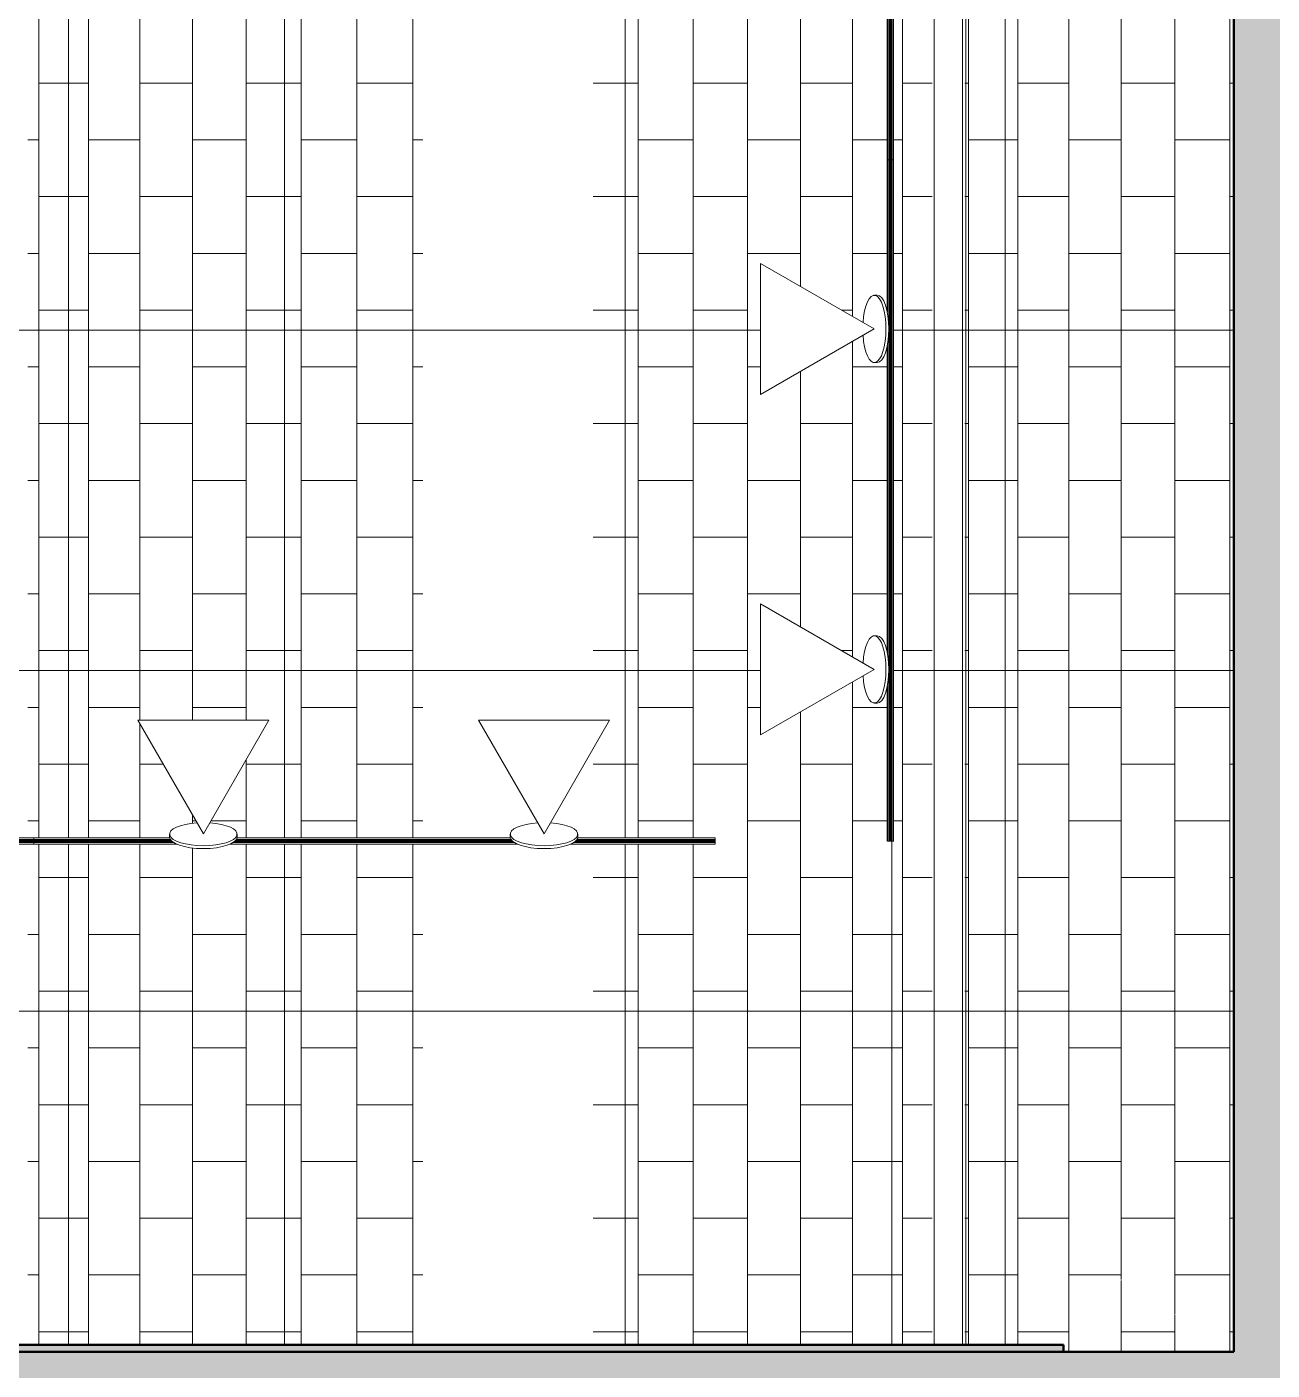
# Model space of a CAD drawing. Header units: inches. Extents: x -956 to 966, y -1111 to 895.
# Drawn here: x -214.7 to -127, y 158.9 to 253.6 of the extents above; entities that cross this region are included whole.
import ezdxf

# ---------------------------------------------------------------- set-up
doc = ezdxf.new("R2010")
doc.units = ezdxf.units.IN
doc.header["$MEASUREMENT"] = 0
for name, color, linetype, lineweight in [('A-CLNG', 13, 'Continuous', 13), ('A-CLNG-PATT', 13, 'Continuous', 13), ('A-WALL-PATT', 111, 'Continuous', 13), ('E-LITE-EQPM', 33, 'Continuous', 9), ('I-WALL', 2, 'Continuous', 13)]:
    doc.layers.add(name, color=color, linetype=linetype, lineweight=lineweight)

# ---------------------------------------------------------------- blocks, each defined once
blk = doc.blocks.new('Lighting - Track - Flexible_Cooper_Halo_LF4_ LF8 - Lighting - Track - Flexible_Cooper_Halo_LF4-1937851-7TH FLOOR TELECOM OVERHEAD ROUTING PLAN')
at = {"layer": 'E-LITE-EQPM', "color": 9}
for p, q in [((-24, 0.226), (-24, 0.228)), ((24, 0.226), (-24, 0.226)), ((-24, 0.22), (-24, 0.224)), ((24, 0.219), (-24, 0.219)), ((-24, 0.219), (-24, -0.219)), ((-24, 0.078), (-24, 0.11)), ((24, 0.11), (-24, 0.11)), ((24, 0.078), (-24, 0.078)), ((-24, 0.03), (24, 0.03)), ((24, 0.228), (24, 0.226)), ((24, 0.224), (24, 0.22)), ((24, -0.219), (24, 0.219)), ((24, 0.11), (24, 0.078)), ((24, -0.03), (-24, -0.03)), ((-24, -0.109), (-24, -0.077)), ((24, -0.077), (-24, -0.077)), ((-24, -0.109), (24, -0.109)), ((-24, -0.219), (-13.074, -0.219)), ((-24, -0.224), (-24, -0.22)), ((-24, -0.228), (-24, -0.226)), ((-13.111, -0.226), (-24, -0.226)), ((-10.738, -0.219), (10.926, -0.219)), ((10.889, -0.226), (-10.702, -0.226)), ((13.262, -0.219), (24, -0.219)), ((24, -0.226), (13.298, -0.226)), ((24, -0.077), (24, -0.109)), ((24, -0.22), (24, -0.224)), ((24, -0.226), (24, -0.228))]:
    blk.add_line(p, q, dxfattribs=at)
blk = doc.blocks.new('Lighting - Track - Flexible_Cooper_Halo_LF4_ LF8 - Lighting - Track - Flexible_Cooper_Halo_LF4-V36-7TH FLOOR TELECOM OVERHEAD ROUTING PLAN')
at = {"layer": 'E-LITE-EQPM', "color": 9}
for p, q in [((-24, 0.226), (-24, 0.228)), ((24, 0.226), (-24, 0.226)), ((-24, 0.22), (-24, 0.224)), ((24, 0.219), (-24, 0.219)), ((-24, 0.219), (-24, -0.219)), ((-24, 0.078), (-24, 0.11)), ((24, 0.11), (-24, 0.11)), ((24, 0.078), (-24, 0.078)), ((-24, 0.03), (24, 0.03)), ((24, 0.228), (24, 0.226)), ((24, 0.224), (24, 0.22)), ((24, -0.219), (24, 0.219)), ((24, 0.11), (24, 0.078)), ((24, -0.03), (-24, -0.03)), ((-24, -0.109), (-24, -0.077)), ((24, -0.077), (-24, -0.077)), ((-24, -0.109), (24, -0.109)), ((-24, -0.219), (-10.074, -0.219)), ((-24, -0.224), (-24, -0.22)), ((-24, -0.228), (-24, -0.226)), ((-10.111, -0.226), (-24, -0.226)), ((-7.738, -0.219), (13.926, -0.219)), ((13.889, -0.226), (-7.702, -0.226)), ((16.262, -0.219), (24, -0.219)), ((24, -0.226), (16.298, -0.226)), ((24, -0.077), (24, -0.109)), ((24, -0.22), (24, -0.224)), ((24, -0.226), (24, -0.228))]:
    blk.add_line(p, q, dxfattribs=at)
blk = doc.blocks.new('Lighting - Track Head - Spot - Lighting - Track Head - Spot-5499910-7TH FLOOR TELECOM OVERHEAD ROUTING PLAN')
at = {"layer": 'E-LITE-EQPM', "color": 9}
for p, q in [((-8, 4.619), (-8, -4.619)), ((0, 0), (-8, 4.619)), ((0.024, 2.375), (0.231, 2.375)), ((-8, -4.619), (0, 0)), ((0.231, -2.375), (0.024, -2.375))]:
    blk.add_line(p, q, dxfattribs=at)
for centre, start_param, end_param in [((0.024, 0), 4.712389, 7.664978), ((0.231, 0), 4.712389, 6.283185), ((0.024, 0), 1.7598, 4.712389), ((0.231, 0), 3.141593, 4.712389)]:
    blk.add_ellipse(centre, major_axis=(0, 2.375), ratio=0.34202, start_param=start_param, end_param=end_param, dxfattribs=at)
blk = doc.blocks.new('FP_1_54-7TH FLOOR TELECOM OVERHEAD ROUTING PLAN')
at = {"layer": 'A-CLNG-PATT', "color": 50}
for p, q in [((-213.891, 196.421), (-213.891, 261.881)), ((-210.4, 196.421), (-210.4, 261.881)), ((-206.792, 204.702), (-206.792, 261.881)), ((-203.082, 204.702), (-203.082, 261.881)), ((-199.286, 204.702), (-199.286, 261.881)), ((-195.42, 196.421), (-195.42, 261.881)), ((-191.501, 196.421), (-191.501, 261.881)), ((-187.545, 196.421), (-187.545, 261.881)), ((-171.689, 196.421), (-171.689, 261.881)), ((-167.801, 196.421), (-167.801, 261.881)), ((-163.977, 160.693), (-163.977, 261.881)), ((-153.048, 160.693), (-153.048, 261.881)), ((-156.585, 233.166), (-156.585, 258.408)), ((-160.233, 235.272), (-160.233, 256.302)), ((-213.891, 249.611), (-211.82, 249.611)), ((-211.82, 249.611), (-210.4, 249.611)), ((-206.792, 249.611), (-203.082, 249.611)), ((-199.286, 249.611), (-195.42, 249.611)), ((-191.501, 249.611), (-187.545, 249.611)), ((-174.859, 249.611), (-171.689, 249.611)), ((-167.801, 249.611), (-163.977, 249.611)), ((-160.233, 249.611), (-156.585, 249.611)), ((-153.048, 249.611), (-150.973, 249.611)), ((-214.667, 245.611), (-213.891, 245.611)), ((-210.4, 245.611), (-206.792, 245.611)), ((-203.082, 245.611), (-199.286, 245.611)), ((-195.42, 245.611), (-191.501, 245.611)), ((-187.545, 245.611), (-186.859, 245.611)), ((-171.689, 245.611), (-167.801, 245.611)), ((-163.977, 245.611), (-160.233, 245.611)), ((-156.585, 245.611), (-154.135, 245.611)), ((-153.679, 245.611), (-153.048, 245.611)), ((-213.891, 241.611), (-211.82, 241.611)), ((-211.82, 241.611), (-210.4, 241.611)), ((-206.792, 241.611), (-203.082, 241.611)), ((-199.286, 241.611), (-195.42, 241.611)), ((-191.501, 241.611), (-187.545, 241.611)), ((-174.859, 241.611), (-171.689, 241.611)), ((-167.801, 241.611), (-163.977, 241.611)), ((-160.233, 241.611), (-156.585, 241.611)), ((-153.048, 241.611), (-150.973, 241.611)), ((-214.667, 237.611), (-213.891, 237.611)), ((-210.4, 237.611), (-206.792, 237.611)), ((-203.082, 237.611), (-199.286, 237.611)), ((-195.42, 237.611), (-191.501, 237.611)), ((-187.545, 237.611), (-186.859, 237.611)), ((-171.689, 237.611), (-167.801, 237.611)), ((-163.977, 237.611), (-160.233, 237.611)), ((-156.585, 237.611), (-154.135, 237.611)), ((-153.679, 237.611), (-153.048, 237.611)), ((-213.891, 233.611), (-211.82, 233.611)), ((-211.82, 233.611), (-210.4, 233.611)), ((-206.792, 233.611), (-203.082, 233.611)), ((-199.286, 233.611), (-195.42, 233.611)), ((-191.501, 233.611), (-187.545, 233.611)), ((-174.859, 233.611), (-171.689, 233.611)), ((-167.801, 233.611), (-163.977, 233.611)), ((-157.356, 233.611), (-156.585, 233.611)), ((-153.048, 233.611), (-150.973, 233.611)), ((-156.585, 209.166), (-156.585, 231.408)), ((-214.667, 229.611), (-213.891, 229.611)), ((-210.4, 229.611), (-206.792, 229.611)), ((-203.082, 229.611), (-199.286, 229.611)), ((-195.42, 229.611), (-191.501, 229.611)), ((-187.545, 229.611), (-186.859, 229.611)), ((-171.689, 229.611), (-167.801, 229.611)), ((-163.977, 229.611), (-163.063, 229.611)), ((-160.233, 211.272), (-160.233, 229.302)), ((-156.585, 229.611), (-154.135, 229.611)), ((-153.679, 229.611), (-153.048, 229.611)), ((-213.891, 225.611), (-211.82, 225.611)), ((-211.82, 225.611), (-210.4, 225.611)), ((-206.792, 225.611), (-203.082, 225.611)), ((-199.286, 225.611), (-195.42, 225.611)), ((-191.501, 225.611), (-187.545, 225.611)), ((-174.859, 225.611), (-171.689, 225.611)), ((-167.801, 225.611), (-163.977, 225.611)), ((-160.233, 225.611), (-156.585, 225.611)), ((-153.048, 225.611), (-150.973, 225.611)), ((-214.667, 221.611), (-213.891, 221.611)), ((-210.4, 221.611), (-206.792, 221.611)), ((-203.082, 221.611), (-199.286, 221.611)), ((-195.42, 221.611), (-191.501, 221.611)), ((-187.545, 221.611), (-186.859, 221.611)), ((-171.689, 221.611), (-167.801, 221.611)), ((-163.977, 221.611), (-160.233, 221.611)), ((-156.585, 221.611), (-154.135, 221.611)), ((-153.679, 221.611), (-153.048, 221.611)), ((-213.891, 217.611), (-211.82, 217.611)), ((-211.82, 217.611), (-210.4, 217.611)), ((-206.792, 217.611), (-203.082, 217.611)), ((-199.286, 217.611), (-195.42, 217.611)), ((-191.501, 217.611), (-187.545, 217.611)), ((-174.859, 217.611), (-171.689, 217.611)), ((-167.801, 217.611), (-163.977, 217.611)), ((-160.233, 217.611), (-156.585, 217.611)), ((-153.048, 217.611), (-150.973, 217.611)), ((-214.667, 213.611), (-213.891, 213.611)), ((-210.4, 213.611), (-206.792, 213.611)), ((-203.082, 213.611), (-199.286, 213.611)), ((-195.42, 213.611), (-191.501, 213.611)), ((-187.545, 213.611), (-186.859, 213.611)), ((-171.689, 213.611), (-167.801, 213.611)), ((-163.977, 213.611), (-160.233, 213.611)), ((-156.585, 213.611), (-154.135, 213.611)), ((-153.679, 213.611), (-153.048, 213.611)), ((-213.891, 209.611), (-211.82, 209.611)), ((-211.82, 209.611), (-210.4, 209.611)), ((-206.792, 209.611), (-203.082, 209.611)), ((-199.286, 209.611), (-195.42, 209.611)), ((-191.501, 209.611), (-187.545, 209.611)), ((-174.859, 209.611), (-171.689, 209.611)), ((-167.801, 209.611), (-163.977, 209.611)), ((-157.356, 209.611), (-156.585, 209.611)), ((-153.048, 209.611), (-150.973, 209.611)), ((-156.585, 160.693), (-156.585, 207.408)), ((-214.667, 205.611), (-213.891, 205.611)), ((-210.4, 205.611), (-206.792, 205.611)), ((-203.082, 205.611), (-199.286, 205.611)), ((-195.42, 205.611), (-191.501, 205.611)), ((-187.545, 205.611), (-186.859, 205.611)), ((-171.689, 205.611), (-167.801, 205.611)), ((-163.977, 205.611), (-163.063, 205.611)), ((-156.585, 205.611), (-154.135, 205.611)), ((-153.679, 205.611), (-153.048, 205.611)), ((-160.233, 160.693), (-160.233, 205.302)), ((-206.792, 196.421), (-206.792, 204.465)), ((-199.286, 196.421), (-199.286, 201.939)), ((-213.891, 201.611), (-211.82, 201.611)), ((-211.82, 201.611), (-210.4, 201.611)), ((-206.792, 201.611), (-205.144, 201.611)), ((-199.286, 201.611), (-195.42, 201.611)), ((-191.501, 201.611), (-187.545, 201.611)), ((-174.859, 201.611), (-171.689, 201.611)), ((-167.801, 201.611), (-163.977, 201.611)), ((-160.233, 201.611), (-156.585, 201.611)), ((-153.048, 201.611), (-150.973, 201.611)), ((-203.082, 197.441), (-203.082, 198.04)), ((-214.667, 197.611), (-213.891, 197.611)), ((-210.4, 197.611), (-206.792, 197.611)), ((-203.082, 197.611), (-202.834, 197.611)), ((-201.785, 197.611), (-199.286, 197.611)), ((-195.42, 197.611), (-191.501, 197.611)), ((-187.545, 197.611), (-186.859, 197.611)), ((-171.689, 197.611), (-167.801, 197.611)), ((-163.977, 197.611), (-160.233, 197.611)), ((-156.585, 197.611), (-154.135, 197.611)), ((-153.679, 197.611), (-153.048, 197.611)), ((-213.891, 160.693), (-213.891, 195.965)), ((-210.4, 160.693), (-210.4, 195.965)), ((-206.792, 160.693), (-206.792, 195.965)), ((-203.082, 160.693), (-203.082, 195.709)), ((-199.286, 160.693), (-199.286, 195.965)), ((-195.42, 160.693), (-195.42, 195.965)), ((-191.501, 160.693), (-191.501, 195.965)), ((-187.545, 160.693), (-187.545, 195.965)), ((-171.689, 160.693), (-171.689, 195.965)), ((-167.801, 160.693), (-167.801, 195.965)), ((-213.891, 193.611), (-211.82, 193.611)), ((-211.82, 193.611), (-210.4, 193.611)), ((-206.792, 193.611), (-203.082, 193.611)), ((-199.286, 193.611), (-195.42, 193.611)), ((-191.501, 193.611), (-187.545, 193.611)), ((-174.859, 193.611), (-171.689, 193.611)), ((-167.801, 193.611), (-163.977, 193.611)), ((-160.233, 193.611), (-156.585, 193.611)), ((-153.048, 193.611), (-150.973, 193.611)), ((-214.667, 189.611), (-213.891, 189.611)), ((-210.4, 189.611), (-206.792, 189.611)), ((-203.082, 189.611), (-199.286, 189.611)), ((-195.42, 189.611), (-191.501, 189.611)), ((-187.545, 189.611), (-186.859, 189.611)), ((-171.689, 189.611), (-167.801, 189.611)), ((-163.977, 189.611), (-160.233, 189.611)), ((-156.585, 189.611), (-153.82, 189.611)), ((-153.82, 189.611), (-153.048, 189.611)), ((-213.891, 185.611), (-211.82, 185.611)), ((-211.82, 185.611), (-210.4, 185.611)), ((-206.792, 185.611), (-203.082, 185.611)), ((-199.286, 185.611), (-195.42, 185.611)), ((-191.501, 185.611), (-187.545, 185.611)), ((-174.859, 185.611), (-171.689, 185.611)), ((-167.801, 185.611), (-163.977, 185.611)), ((-160.233, 185.611), (-156.585, 185.611)), ((-153.048, 185.611), (-150.973, 185.611)), ((-214.667, 181.611), (-213.891, 181.611)), ((-210.4, 181.611), (-206.792, 181.611)), ((-203.082, 181.611), (-199.286, 181.611)), ((-195.42, 181.611), (-191.501, 181.611)), ((-187.545, 181.611), (-186.859, 181.611)), ((-171.689, 181.611), (-167.801, 181.611)), ((-163.977, 181.611), (-160.233, 181.611)), ((-156.585, 181.611), (-153.82, 181.611)), ((-153.82, 181.611), (-153.048, 181.611)), ((-213.891, 177.611), (-211.82, 177.611)), ((-211.82, 177.611), (-210.4, 177.611)), ((-206.792, 177.611), (-203.082, 177.611)), ((-199.286, 177.611), (-195.42, 177.611)), ((-191.501, 177.611), (-187.545, 177.611)), ((-174.859, 177.611), (-171.689, 177.611)), ((-167.801, 177.611), (-163.977, 177.611)), ((-160.233, 177.611), (-156.585, 177.611)), ((-153.048, 177.611), (-150.973, 177.611)), ((-214.667, 173.611), (-213.891, 173.611)), ((-210.4, 173.611), (-206.792, 173.611)), ((-203.082, 173.611), (-199.286, 173.611)), ((-195.42, 173.611), (-191.501, 173.611)), ((-187.545, 173.611), (-186.859, 173.611)), ((-171.689, 173.611), (-167.801, 173.611)), ((-163.977, 173.611), (-160.233, 173.611)), ((-156.585, 173.611), (-153.82, 173.611)), ((-153.82, 173.611), (-153.048, 173.611)), ((-213.891, 169.611), (-211.82, 169.611)), ((-211.82, 169.611), (-210.4, 169.611)), ((-206.792, 169.611), (-203.082, 169.611)), ((-199.286, 169.611), (-195.42, 169.611)), ((-191.501, 169.611), (-187.545, 169.611)), ((-174.859, 169.611), (-171.689, 169.611)), ((-167.801, 169.611), (-163.977, 169.611)), ((-160.233, 169.611), (-156.585, 169.611)), ((-153.048, 169.611), (-150.973, 169.611)), ((-214.667, 165.611), (-213.891, 165.611)), ((-210.4, 165.611), (-206.792, 165.611)), ((-203.082, 165.611), (-199.286, 165.611)), ((-195.42, 165.611), (-191.501, 165.611)), ((-187.545, 165.611), (-186.859, 165.611)), ((-171.689, 165.611), (-167.801, 165.611)), ((-163.977, 165.611), (-160.233, 165.611)), ((-156.585, 165.611), (-153.82, 165.611)), ((-153.82, 165.611), (-153.048, 165.611)), ((-213.891, 161.611), (-211.82, 161.611)), ((-211.82, 161.611), (-210.4, 161.611)), ((-206.792, 161.611), (-203.082, 161.611)), ((-199.286, 161.611), (-195.42, 161.611)), ((-191.501, 161.611), (-187.545, 161.611)), ((-174.859, 161.611), (-171.689, 161.611)), ((-167.801, 161.611), (-163.977, 161.611)), ((-160.233, 161.611), (-156.585, 161.611)), ((-153.048, 161.611), (-150.973, 161.611))]:
    blk.add_line(p, q, dxfattribs=at)
blk = doc.blocks.new('FP_1_55-7TH FLOOR TELECOM OVERHEAD ROUTING PLAN')
at = {"layer": 'A-CLNG-PATT', "color": 50}
for p, q in [((-148.407, 160.693), (-148.407, 261.881)), ((-144.935, 160.693), (-144.935, 261.881)), ((-141.343, 160.193), (-141.343, 261.881)), ((-137.648, 165.298), (-137.648, 261.881)), ((-133.864, 162.866), (-133.864, 261.881)), ((-130.007, 160.387), (-130.007, 261.881)), ((-148.667, 249.611), (-148.407, 249.611)), ((-144.935, 249.611), (-141.343, 249.611)), ((-137.648, 249.611), (-133.864, 249.611)), ((-130.007, 249.611), (-129.706, 249.611)), ((-148.407, 245.611), (-145.843, 245.611)), ((-145.82, 245.611), (-144.935, 245.611)), ((-141.343, 245.611), (-137.648, 245.611)), ((-133.864, 245.611), (-130.007, 245.611)), ((-148.667, 241.611), (-148.407, 241.611)), ((-144.935, 241.611), (-141.343, 241.611)), ((-137.648, 241.611), (-133.864, 241.611)), ((-130.007, 241.611), (-129.706, 241.611)), ((-148.407, 237.611), (-145.843, 237.611)), ((-145.82, 237.611), (-144.935, 237.611)), ((-141.343, 237.611), (-137.648, 237.611)), ((-133.864, 237.611), (-130.007, 237.611)), ((-148.667, 233.611), (-148.407, 233.611)), ((-144.935, 233.611), (-141.343, 233.611)), ((-137.648, 233.611), (-133.864, 233.611)), ((-130.007, 233.611), (-129.706, 233.611)), ((-148.407, 229.611), (-145.843, 229.611)), ((-145.82, 229.611), (-144.935, 229.611)), ((-141.343, 229.611), (-137.648, 229.611)), ((-133.864, 229.611), (-130.007, 229.611)), ((-148.667, 225.611), (-148.407, 225.611)), ((-144.935, 225.611), (-141.343, 225.611)), ((-137.648, 225.611), (-133.864, 225.611)), ((-130.007, 225.611), (-129.706, 225.611)), ((-148.407, 221.611), (-145.843, 221.611)), ((-145.82, 221.611), (-144.935, 221.611)), ((-141.343, 221.611), (-137.648, 221.611)), ((-133.864, 221.611), (-130.007, 221.611)), ((-148.667, 217.611), (-148.407, 217.611)), ((-144.935, 217.611), (-141.343, 217.611)), ((-137.648, 217.611), (-133.864, 217.611)), ((-130.007, 217.611), (-129.706, 217.611)), ((-148.407, 213.611), (-145.843, 213.611)), ((-145.82, 213.611), (-144.935, 213.611)), ((-141.343, 213.611), (-137.648, 213.611)), ((-133.864, 213.611), (-130.007, 213.611)), ((-148.667, 209.611), (-148.407, 209.611)), ((-144.935, 209.611), (-141.343, 209.611)), ((-137.648, 209.611), (-133.864, 209.611)), ((-130.007, 209.611), (-129.706, 209.611)), ((-148.407, 205.611), (-145.843, 205.611)), ((-145.82, 205.611), (-144.935, 205.611)), ((-141.343, 205.611), (-137.648, 205.611)), ((-133.864, 205.611), (-130.007, 205.611)), ((-148.667, 201.611), (-148.407, 201.611)), ((-144.935, 201.611), (-141.343, 201.611)), ((-137.648, 201.611), (-133.864, 201.611)), ((-130.007, 201.611), (-129.706, 201.611)), ((-148.407, 197.611), (-145.843, 197.611)), ((-145.82, 197.611), (-144.935, 197.611)), ((-141.343, 197.611), (-137.648, 197.611)), ((-133.864, 197.611), (-130.007, 197.611)), ((-148.667, 193.611), (-148.407, 193.611)), ((-144.935, 193.611), (-141.343, 193.611)), ((-137.648, 193.611), (-133.864, 193.611)), ((-130.007, 193.611), (-129.706, 193.611)), ((-148.407, 189.611), (-145.843, 189.611)), ((-145.82, 189.611), (-144.935, 189.611)), ((-141.343, 189.611), (-137.648, 189.611)), ((-133.864, 189.611), (-130.007, 189.611)), ((-148.667, 185.611), (-148.407, 185.611)), ((-144.935, 185.611), (-141.343, 185.611)), ((-137.648, 185.611), (-133.864, 185.611)), ((-130.007, 185.611), (-129.706, 185.611)), ((-148.407, 181.611), (-145.843, 181.611)), ((-145.82, 181.611), (-144.935, 181.611)), ((-141.343, 181.611), (-137.648, 181.611)), ((-133.864, 181.611), (-130.007, 181.611)), ((-148.667, 177.611), (-148.407, 177.611)), ((-144.935, 177.611), (-141.343, 177.611)), ((-137.648, 177.611), (-133.864, 177.611)), ((-130.007, 177.611), (-129.706, 177.611)), ((-148.407, 173.611), (-145.843, 173.611)), ((-145.82, 173.611), (-144.935, 173.611)), ((-141.343, 173.611), (-137.648, 173.611)), ((-133.864, 173.611), (-130.007, 173.611)), ((-148.667, 169.611), (-148.407, 169.611)), ((-144.935, 169.611), (-141.343, 169.611)), ((-137.648, 169.611), (-133.864, 169.611)), ((-130.007, 169.611), (-129.706, 169.611)), ((-148.407, 165.611), (-145.843, 165.611)), ((-145.82, 165.611), (-144.935, 165.611)), ((-141.343, 165.611), (-137.648, 165.611)), ((-137.648, 160.193), (-137.648, 165.213)), ((-133.864, 165.611), (-130.007, 165.611)), ((-133.864, 160.193), (-133.864, 162.821)), ((-148.667, 161.611), (-148.407, 161.611)), ((-144.935, 161.611), (-141.343, 161.611)), ((-137.648, 161.611), (-133.864, 161.611)), ((-130.007, 161.611), (-129.706, 161.611)), ((-130.007, 160.193), (-130.007, 160.384))]:
    blk.add_line(p, q, dxfattribs=at)
blk = doc.blocks.new('7th Floor Vault2 - 7th Floor Vault-3164437-7TH FLOOR TELECOM OVERHEAD ROUTING PLAN')
at = {"layer": 'A-CLNG', "color": 10, "lineweight": 9}
for p, q in [((-211.82, 261.881), (-211.82, 196.421)), ((-211.82, 261.881), (-211.82, 196.421)), ((-150.82, 261.881), (-150.82, 160.693)), ((-148.82, 261.881), (-148.82, 160.693)), ((-145.82, 261.881), (-145.82, 160.693)), ((-145.82, 261.881), (-145.82, 160.693)), ((-153.82, 196.193), (-153.82, 160.693)), ((-153.82, 196.193), (-153.82, 160.693)), ((-211.82, 195.965), (-211.82, 160.693)), ((-211.82, 195.965), (-211.82, 160.693))]:
    blk.add_line(p, q, dxfattribs=at)
at = {"layer": 'A-CLNG', "color": 9, "lineweight": 9}
for name in ['FP_1_54-7TH FLOOR TELECOM OVERHEAD ROUTING PLAN', 'FP_1_55-7TH FLOOR TELECOM OVERHEAD ROUTING PLAN']:
    blk.add_blockref(name, (0, 0), dxfattribs=at)
blk = doc.blocks.new('Lighting - Track - Flexible_Cooper_Halo_LF4_ LF8 - Lighting - Track - Flexible_Cooper_Halo_LF4-V110-7TH FLOOR TELECOM OVERHEAD ROUTING PLAN')
at = {"layer": 'E-LITE-EQPM', "color": 9}
for p, q in [((-24, 0.226), (-24, 0.228)), ((-14.901, 0.226), (-24, 0.226)), ((-24, 0.22), (-24, 0.224)), ((-14.917, 0.219), (-24, 0.219)), ((-24, 0.219), (-24, -0.219)), ((-24, 0.078), (-24, 0.11)), ((-15.142, 0.11), (-24, 0.11)), ((-15.18, 0.078), (-24, 0.078)), ((-24, 0.03), (-15.239, 0.03)), ((7.099, 0.226), (-11.224, 0.226)), ((7.083, 0.219), (-11.208, 0.219)), ((6.858, 0.11), (-10.983, 0.11)), ((6.82, 0.078), (-10.945, 0.078)), ((-10.886, 0.03), (6.761, 0.03)), ((24, 0.226), (10.776, 0.226)), ((24, 0.219), (10.792, 0.219)), ((24, 0.11), (11.017, 0.11)), ((24, 0.078), (11.055, 0.078)), ((11.114, 0.03), (24, 0.03)), ((24, 0.228), (24, 0.226)), ((24, 0.224), (24, 0.22)), ((24, -0.219), (24, 0.219)), ((24, 0.11), (24, 0.078)), ((-15.311, -0.03), (-24, -0.03)), ((-24, -0.109), (-24, -0.077)), ((-15.357, -0.077), (-24, -0.077)), ((-24, -0.109), (-15.357, -0.109)), ((-24, -0.219), (-15.415, -0.219)), ((-24, -0.224), (-24, -0.22)), ((-24, -0.228), (-24, -0.226)), ((-15.418, -0.226), (-24, -0.226)), ((6.689, -0.03), (-10.814, -0.03)), ((6.643, -0.077), (-10.768, -0.077)), ((-10.753, -0.109), (6.643, -0.109)), ((-10.71, -0.219), (6.585, -0.219)), ((6.582, -0.226), (-10.707, -0.226)), ((24, -0.03), (11.186, -0.03)), ((24, -0.077), (11.232, -0.077)), ((11.247, -0.109), (24, -0.109)), ((11.29, -0.219), (24, -0.219)), ((24, -0.226), (11.293, -0.226)), ((24, -0.077), (24, -0.109)), ((24, -0.22), (24, -0.224)), ((24, -0.226), (24, -0.228))]:
    blk.add_line(p, q, dxfattribs=at)
blk = doc.blocks.new('Lighting - Track - Flexible_Cooper_Halo_LF4_ LF8 - Lighting - Track - Flexible_Cooper_Halo_LF4-V111-7TH FLOOR TELECOM OVERHEAD ROUTING PLAN')
at = {"layer": 'E-LITE-EQPM', "color": 9}
for p, q in [((-24, 0.226), (-24, 0.228)), ((-13.901, 0.226), (-24, 0.226)), ((-24, 0.22), (-24, 0.224)), ((-13.917, 0.219), (-24, 0.219)), ((-24, 0.219), (-24, -0.219)), ((-24, 0.078), (-24, 0.11)), ((-14.142, 0.11), (-24, 0.11)), ((-14.18, 0.078), (-24, 0.078)), ((-24, 0.03), (-14.239, 0.03)), ((10.099, 0.226), (-10.224, 0.226)), ((10.083, 0.219), (-10.208, 0.219)), ((9.858, 0.11), (-9.983, 0.11)), ((9.82, 0.078), (-9.945, 0.078)), ((-9.886, 0.03), (9.761, 0.03)), ((24, 0.226), (13.776, 0.226)), ((24, 0.219), (13.792, 0.219)), ((24, 0.11), (14.017, 0.11)), ((24, 0.078), (14.055, 0.078)), ((14.114, 0.03), (24, 0.03)), ((24, 0.228), (24, 0.226)), ((24, 0.224), (24, 0.22)), ((24, -0.219), (24, 0.219)), ((24, 0.11), (24, 0.078)), ((-14.311, -0.03), (-24, -0.03)), ((-24, -0.109), (-24, -0.077)), ((-14.357, -0.077), (-24, -0.077)), ((-24, -0.109), (-14.357, -0.109)), ((-24, -0.219), (-14.415, -0.219)), ((-24, -0.224), (-24, -0.22)), ((-24, -0.228), (-24, -0.226)), ((-14.418, -0.226), (-24, -0.226)), ((9.689, -0.03), (-9.814, -0.03)), ((9.643, -0.077), (-9.768, -0.077)), ((-9.753, -0.109), (9.643, -0.109)), ((-9.71, -0.219), (9.585, -0.219)), ((9.582, -0.226), (-9.707, -0.226)), ((24, -0.03), (14.186, -0.03)), ((24, -0.077), (14.232, -0.077)), ((14.247, -0.109), (24, -0.109)), ((14.29, -0.219), (24, -0.219)), ((24, -0.226), (14.293, -0.226)), ((24, -0.077), (24, -0.109)), ((24, -0.22), (24, -0.224)), ((24, -0.226), (24, -0.228))]:
    blk.add_line(p, q, dxfattribs=at)

msp = doc.modelspace()

# ---------------------------------------------------------------- hatches: boundary and pattern name
at = {"layer": 'A-CLNG-PATT'}
h = msp.add_hatch(dxfattribs=at)
h.set_pattern_fill('FP1_20', color=253, style=0, pattern_type=2)
h.set_pattern_definition([(0, (235.4, 712.193), (0, -24), []), (270, (235.4, 712.193), (-24, -1e-15), [])])
h.paths.add_polyline_path([(-335.101, 160.193), (-315.706, 160.193), (-315.706, 160.693), (-141.706, 160.693), (-141.706, 160.193), (-129.706, 160.193), (-129.717, 327.318), (-314.351, 327.318), (-314.351, 317.193), (-335.101, 317.193), (-335.101, 316.376), (-311.101, 316.376), (-311.101, 311.501), (-325.805, 311.481), (-325.295, 311.11), (-325.08, 310.449), (-325.08, 309.574), (-323.33, 309.574), (-323.33, 310.449), (-323.205, 310.449), (-323.205, 309.574), (-265.132, 309.574), (-262.596, 309.324), (-260.158, 308.584), (-257.91, 307.383), (-255.94, 305.766), (-254.249, 303.657), (-253.064, 301.357), (-252.373, 299.012), (-252.132, 296.574), (-252.132, 266.574), (-252.382, 264.037), (-253.122, 261.599), (-254.323, 259.351), (-255.94, 257.381), (-258.049, 255.69), (-260.349, 254.505), (-262.694, 253.814), (-265.132, 253.574), (-301.132, 253.574), (-301.132, 255.574), (-265.132, 255.574), (-262.889, 255.815), (-260.732, 256.513), (-258.882, 257.541), (-257.354, 258.795), (-255.986, 260.462), (-254.964, 262.382), (-254.344, 264.428), (-254.132, 266.574), (-254.132, 296.574), (-254.373, 298.817), (-255.021, 300.879), (-256.117, 302.844), (-257.354, 304.352), (-259.021, 305.72), (-260.923, 306.736), (-262.986, 307.362), (-265.132, 307.574), (-323.205, 307.574), (-323.227, 306.38), (-323.396, 305.861), (-323.934, 305.498), (-324.514, 305.498), (-325.014, 305.861), (-325.205, 306.449), (-325.205, 307.574), (-327.205, 307.574), (-327.205, 306.449), (-327.396, 305.861), (-327.934, 305.498), (-328.514, 305.498), (-329.014, 305.861), (-329.205, 306.449), (-329.205, 307.574), (-331.205, 307.574), (-331.205, 306.449), (-331.396, 305.861), (-331.934, 305.498), (-332.514, 305.498), (-333.014, 305.861), (-333.205, 306.449), (-333.205, 307.574), (-335.101, 307.574), (-335.101, 263.251), (-313.601, 263.251), (-313.601, 263.751), (-289.601, 263.751), (-289.601, 263.251), (-287.101, 263.251), (-287.101, 258.376), (-335.101, 258.376), (-335.101, 163.369)], flags=0)
h.paths.add_polyline_path([(-154.001, 196.193), (-154.135, 196.193), (-154.135, 207.075), (-154.336, 206.432), (-154.525, 206.11), (-154.633, 205.988), (-154.832, 205.912), (-155.063, 205.921), (-155.25, 205.993), (-155.445, 206.23), (-155.614, 206.608), (-155.743, 207.099), (-155.852, 207.832), (-163.063, 203.668), (-163.063, 212.906), (-155.832, 208.731), (-155.824, 208.902), (-155.743, 209.474), (-155.614, 209.966), (-155.445, 210.344), (-155.25, 210.581), (-155.039, 210.662), (-154.763, 210.636), (-154.622, 210.581), (-154.426, 210.344), (-154.255, 209.956), (-154.135, 209.52), (-154.135, 231.075), (-154.336, 230.432), (-154.525, 230.11), (-154.633, 229.988), (-154.832, 229.912), (-155.063, 229.921), (-155.25, 229.993), (-155.445, 230.23), (-155.614, 230.608), (-155.743, 231.099), (-155.852, 231.832), (-163.063, 227.668), (-163.063, 236.906), (-155.832, 232.731), (-155.824, 232.902), (-155.743, 233.474), (-155.614, 233.966), (-155.445, 234.344), (-155.25, 234.581), (-155.039, 234.662), (-154.763, 234.636), (-154.622, 234.581), (-154.426, 234.344), (-154.255, 233.956), (-154.135, 233.52), (-154.135, 258.075), (-154.336, 257.432), (-154.525, 257.11), (-154.633, 256.988), (-154.832, 256.912), (-155.063, 256.921), (-155.25, 256.993), (-155.445, 257.23), (-155.614, 257.608), (-155.743, 258.099), (-155.852, 258.832), (-163.063, 254.668), (-163.063, 263.906), (-155.832, 259.731), (-155.824, 259.902), (-155.743, 260.474), (-155.614, 260.966), (-155.445, 261.344), (-155.25, 261.581), (-155.039, 261.662), (-154.763, 261.636), (-154.622, 261.581), (-154.426, 261.344), (-154.255, 260.956), (-154.135, 260.52), (-154.135, 282.075), (-154.336, 281.432), (-154.525, 281.11), (-154.633, 280.988), (-154.832, 280.912), (-155.063, 280.921), (-155.25, 280.993), (-155.445, 281.23), (-155.614, 281.608), (-155.755, 282.185), (-155.852, 282.832), (-163.063, 278.668), (-163.063, 287.906), (-155.832, 283.731), (-155.824, 283.902), (-155.743, 284.474), (-155.614, 284.966), (-155.445, 285.344), (-155.25, 285.581), (-155.039, 285.662), (-154.763, 285.636), (-154.622, 285.581), (-154.426, 285.344), (-154.227, 284.851), (-154.135, 284.52), (-154.125, 292.193), (-153.679, 292.193), (-153.688, 196.193), (-154.001, 196.193)], flags=0)
h.paths.add_polyline_path([(-154.001, 193.073), (-154.001, 193.073), (-154.001, 196.193)], flags=0)
h.paths.add_polyline_path([(-280.001, 196.193), (-280.135, 196.193), (-280.135, 201.779), (-280.18, 201.762), (-280.491, 201.801), (-280.598, 201.842), (-280.794, 202.08), (-280.993, 202.573), (-281.095, 202.974), (-281.173, 203.522), (-281.187, 204.439), (-281.156, 204.869), (-281.091, 205.324), (-280.884, 205.992), (-280.755, 206.241), (-280.587, 206.435), (-280.388, 206.512), (-280.135, 206.512), (-280.157, 213.265), (-280.18, 213.256), (-280.491, 213.296), (-280.598, 213.337), (-280.794, 213.574), (-280.993, 214.067), (-281.091, 214.443), (-281.187, 215.328), (-281.187, 215.933), (-281.173, 216.245), (-281.091, 216.818), (-280.884, 217.486), (-280.755, 217.735), (-280.587, 217.929), (-280.388, 218.006), (-280.135, 218.006), (-280.157, 225.265), (-280.18, 225.256), (-280.491, 225.296), (-280.598, 225.337), (-280.794, 225.574), (-280.993, 226.067), (-281.091, 226.443), (-281.187, 227.328), (-281.187, 227.933), (-281.173, 228.245), (-281.091, 228.818), (-280.884, 229.486), (-280.755, 229.735), (-280.587, 229.929), (-280.388, 230.006), (-280.135, 230.006), (-280.157, 237.265), (-280.18, 237.256), (-280.491, 237.296), (-280.598, 237.337), (-280.794, 237.574), (-280.993, 238.067), (-281.091, 238.443), (-281.187, 239.328), (-281.187, 239.933), (-281.173, 240.245), (-281.091, 240.818), (-280.884, 241.486), (-280.755, 241.735), (-280.587, 241.929), (-280.388, 242.006), (-280.135, 242.006), (-280.125, 244.193), (-279.679, 244.193), (-279.679, 241.473), (-279.606, 241.31), (-279.477, 240.818), (-279.368, 240.086), (-272.157, 244.25), (-272.157, 235.012), (-279.388, 239.187), (-279.396, 239.016), (-279.493, 238.381), (-279.679, 237.674), (-279.679, 229.473), (-279.606, 229.31), (-279.477, 228.818), (-279.368, 228.086), (-272.157, 232.25), (-272.157, 223.012), (-279.388, 227.187), (-279.396, 227.016), (-279.493, 226.381), (-279.679, 225.674), (-279.679, 217.473), (-279.606, 217.31), (-279.477, 216.818), (-279.368, 216.086), (-272.157, 220.25), (-272.157, 211.012), (-279.388, 215.187), (-279.396, 215.016), (-279.493, 214.381), (-279.679, 213.674), (-279.679, 205.979), (-279.606, 205.816), (-279.477, 205.324), (-279.368, 204.592), (-272.157, 208.755), (-272.157, 199.518), (-279.388, 203.693), (-279.396, 203.522), (-279.493, 202.887), (-279.679, 202.18), (-279.688, 196.193), (-280.001, 196.193)], flags=0)
h.paths.add_polyline_path([(-280.001, 193.073), (-280.001, 193.073), (-280.001, 196.193)], flags=0)
h.paths.add_polyline_path([(-251.31, 195.659), (-251.925, 195.686), (-252.497, 195.767), (-253.367, 195.965), (-262.247, 195.974), (-262.247, 196.421), (-253.666, 196.421), (-253.685, 196.471), (-253.676, 196.702), (-253.604, 196.889), (-253.367, 197.085), (-252.989, 197.253), (-252.497, 197.382), (-251.765, 197.491), (-255.929, 204.702), (-246.691, 204.702), (-250.866, 197.471), (-250.695, 197.463), (-249.793, 197.295), (-249.631, 197.253), (-249.253, 197.085), (-249.016, 196.889), (-248.935, 196.678), (-248.935, 196.421), (-231.666, 196.421), (-231.685, 196.471), (-231.676, 196.702), (-231.604, 196.889), (-231.367, 197.085), (-230.989, 197.253), (-230.497, 197.382), (-229.765, 197.491), (-233.929, 204.702), (-224.691, 204.702), (-228.866, 197.471), (-228.695, 197.463), (-228.122, 197.382), (-227.631, 197.253), (-227.253, 197.085), (-227.016, 196.889), (-226.935, 196.678), (-226.935, 196.421), (-204.666, 196.421), (-204.685, 196.471), (-204.676, 196.702), (-204.604, 196.889), (-204.367, 197.085), (-203.989, 197.253), (-203.497, 197.382), (-202.765, 197.491), (-206.929, 204.702), (-197.691, 204.702), (-201.866, 197.471), (-201.695, 197.463), (-201.122, 197.382), (-200.631, 197.253), (-200.253, 197.085), (-200.016, 196.889), (-199.935, 196.678), (-199.935, 196.421), (-180.666, 196.421), (-180.685, 196.471), (-180.676, 196.702), (-180.604, 196.889), (-180.367, 197.085), (-179.989, 197.253), (-179.497, 197.382), (-178.765, 197.491), (-182.929, 204.702), (-173.691, 204.702), (-177.866, 197.471), (-177.695, 197.463), (-177.122, 197.382), (-176.631, 197.253), (-176.253, 197.085), (-176.016, 196.889), (-175.935, 196.678), (-175.935, 196.421), (-166.247, 196.411), (-166.247, 195.965), (-176.476, 195.965), (-176.641, 195.894), (-177.122, 195.767), (-177.695, 195.686), (-178.31, 195.659), (-178.925, 195.686), (-179.497, 195.767), (-180.367, 195.965), (-200.476, 195.965), (-200.641, 195.894), (-201.122, 195.767), (-201.695, 195.686), (-202.31, 195.659), (-202.925, 195.686), (-203.497, 195.767), (-204.367, 195.965), (-227.476, 195.965), (-227.641, 195.894), (-228.122, 195.767), (-228.695, 195.686), (-229.31, 195.659), (-229.925, 195.686), (-230.497, 195.767), (-231.367, 195.965), (-249.476, 195.965), (-249.793, 195.854), (-250.122, 195.767), (-250.695, 195.686)], flags=0)
h.paths.add_polyline_path([(-264.643, 196.288), (-264.643, 196.288), (-262.247, 196.288)], flags=0)
h.paths.add_polyline_path([(-304.757, 268.631), (-305.534, 268.733), (-306.257, 269.033), (-306.879, 269.509), (-307.355, 270.131), (-307.655, 270.854), (-307.757, 271.631), (-307.655, 272.407), (-307.355, 273.131), (-306.879, 273.752), (-306.257, 274.229), (-305.534, 274.528), (-304.757, 274.631), (-303.981, 274.528), (-303.257, 274.229), (-302.636, 273.752), (-302.159, 273.131), (-301.843, 272.284), (-301.757, 271.631), (-301.86, 270.854), (-302.159, 270.131), (-302.636, 269.509), (-303.257, 269.033), (-303.981, 268.733)], flags=0)
h.paths.add_polyline_path([(-247.036, 284.421), (-242.861, 291.653), (-243.466, 291.722), (-243.604, 291.741), (-244.474, 291.965), (-250.247, 291.975), (-250.247, 292.421), (-244.792, 292.445), (-244.766, 292.721), (-244.711, 292.863), (-244.474, 293.059), (-244.086, 293.23), (-243.604, 293.356), (-243.032, 293.437), (-242.115, 293.451), (-241.69, 293.421), (-241.229, 293.356), (-240.547, 293.142), (-240.24, 292.959), (-240.095, 292.79), (-240.042, 292.652), (-240.023, 292.421), (-220.792, 292.445), (-220.766, 292.721), (-220.711, 292.863), (-220.474, 293.059), (-220.086, 293.23), (-219.604, 293.356), (-219.032, 293.437), (-218.115, 293.451), (-217.69, 293.421), (-217.229, 293.356), (-216.561, 293.148), (-216.24, 292.959), (-216.118, 292.851), (-216.042, 292.652), (-216.023, 292.421), (-193.792, 292.445), (-193.766, 292.721), (-193.711, 292.863), (-193.474, 293.059), (-193.086, 293.23), (-192.604, 293.356), (-192.032, 293.437), (-191.417, 293.465), (-190.393, 293.379), (-190.229, 293.356), (-189.561, 293.148), (-189.24, 292.959), (-189.118, 292.851), (-189.042, 292.652), (-189.023, 292.421), (-171.792, 292.445), (-171.766, 292.721), (-171.711, 292.863), (-171.474, 293.059), (-171.086, 293.23), (-170.604, 293.356), (-170.032, 293.437), (-169.115, 293.451), (-168.69, 293.421), (-168.229, 293.356), (-167.561, 293.148), (-167.24, 292.959), (-167.118, 292.851), (-167.042, 292.652), (-167.023, 292.421), (-154.247, 292.413), (-154.257, 291.965), (-167.525, 291.965), (-167.738, 291.871), (-168.229, 291.741), (-168.962, 291.633), (-164.798, 284.421), (-174.036, 284.421), (-169.861, 291.653), (-170.032, 291.66), (-170.604, 291.741), (-171.474, 291.965), (-189.525, 291.965), (-189.738, 291.871), (-190.393, 291.718), (-190.962, 291.633), (-186.798, 284.421), (-196.036, 284.421), (-191.861, 291.653), (-192.032, 291.66), (-192.604, 291.741), (-193.474, 291.965), (-216.525, 291.965), (-216.738, 291.871), (-217.229, 291.741), (-217.962, 291.633), (-213.798, 284.421), (-223.036, 284.421), (-218.861, 291.653), (-219.032, 291.66), (-219.604, 291.741), (-220.474, 291.965), (-240.525, 291.965), (-240.738, 291.871), (-241.229, 291.741), (-241.962, 291.633), (-237.798, 284.421)], flags=0)
h.paths.add_polyline_path([(-323.934, 305.616), (-323.497, 305.934), (-323.33, 306.565), (-323.33, 307.574), (-325.08, 307.546), (-325.08, 306.449), (-324.913, 305.934), (-324.422, 305.616), (-324.043, 305.616)], flags=0)
h.paths.add_polyline_path([(-328.475, 305.616), (-327.896, 305.645), (-327.497, 305.934), (-327.33, 306.449), (-327.33, 307.574), (-329.08, 307.574), (-329.08, 306.449), (-328.913, 305.934), (-328.514, 305.645)], flags=0)
h.paths.add_polyline_path([(-332.475, 305.616), (-331.896, 305.645), (-331.497, 305.934), (-331.33, 306.449), (-331.33, 307.574), (-333.08, 307.574), (-333.08, 306.449), (-332.913, 305.934), (-332.514, 305.645)], flags=0)
h.paths.add_polyline_path([(-326.331, 309.574), (-325.205, 309.574), (-325.205, 310.449), (-325.396, 311.036), (-325.896, 311.4), (-326.543, 311.379), (-327.023, 311.008), (-327.205, 310.449), (-327.205, 309.574), (-327.014, 309.574)], flags=0)
h.paths.add_polyline_path([(-333.295, 309.574), (-333.205, 309.574), (-333.205, 310.449), (-333.396, 311.036), (-333.896, 311.4), (-334.552, 311.372), (-335.014, 311.036), (-335.101, 310.767), (-335.101, 309.574), (-333.396, 309.574)], flags=0)
h.paths.add_polyline_path([(-331.8, 309.574), (-331.33, 309.574), (-331.33, 310.449), (-331.115, 311.11), (-330.625, 311.501), (-333.833, 311.501), (-333.295, 311.11), (-333.08, 310.449), (-333.08, 309.574)], flags=0)
h.paths.add_polyline_path([(-328.795, 309.574), (-327.33, 309.574), (-327.33, 310.449), (-327.083, 311.133), (-326.606, 311.501), (-329.833, 311.501), (-329.295, 311.11), (-329.08, 310.449), (-329.08, 309.574), (-328.92, 309.574)], flags=0)
h.paths.add_polyline_path([(-331.014, 309.574), (-329.205, 309.574), (-329.205, 310.449), (-329.396, 311.036), (-329.896, 311.4), (-330.552, 311.372), (-331.014, 311.036), (-331.205, 310.449), (-331.205, 309.574)], flags=0)
h.paths.add_polyline_path([(-335.101, 311.12), (-334.576, 311.501), (-335.101, 311.501)], flags=0)
at = {"layer": 'A-WALL-PATT'}
for points in [[(-124.331, 11.881), (-124.331, 536.381), (-129.706, 536.381), (-129.706, 11.881)], [(-145.843, 154.818), (-129.706, 154.818), (-129.706, 160.193), (-335.101, 160.193), (-335.101, 154.818), (-175.543, 154.818)], [(-141.706, 160.193), (-141.706, 160.693), (-315.706, 160.693), (-315.706, 160.193), (-145.843, 160.193)]]:
    msp.add_hatch(color=253, dxfattribs=at).paths.add_polyline_path(points, flags=0)

# ---------------------------------------------------------------- linework, layer by layer
at = {"layer": 'A-CLNG', "color": 50}
for p, q in [((-129.706, 160.193), (-129.706, 327.318)), ((-129.706, 261.881), (-129.706, 160.193)), ((-129.706, 160.193), (-129.706, 261.881)), ((-141.706, 160.193), (-129.706, 160.193))]:
    msp.add_line(p, q, dxfattribs=at)
at = {"layer": 'I-WALL', "color": 133, "lineweight": 50}
for p, q in [((-129.706, 160.193), (-129.706, 327.756)), ((-335.101, 160.193), (-129.706, 160.193)), ((-315.706, 160.693), (-141.706, 160.693)), ((-141.706, 160.193), (-315.706, 160.193)), ((-141.706, 160.693), (-141.706, 160.193))]:
    msp.add_line(p, q, dxfattribs=at)

# ---------------------------------------------------------------- block references
at = {"layer": 'A-CLNG', "color": 10, "lineweight": 9}
msp.add_blockref('7th Floor Vault2 - 7th Floor Vault-3164437-7TH FLOOR TELECOM OVERHEAD ROUTING PLAN', (0, 0), dxfattribs=at)
at = {"layer": 'E-LITE-EQPM', "color": 9, "extrusion": (0, 0, -1)}
for name, p, rotation in [('Lighting - Track - Flexible_Cooper_Halo_LF4_ LF8 - Lighting - Track - Flexible_Cooper_Halo_LF4-V36-7TH FLOOR TELECOM OVERHEAD ROUTING PLAN', (153.907, 268.193), 89.99999999999854), ('Lighting - Track - Flexible_Cooper_Halo_LF4_ LF8 - Lighting - Track - Flexible_Cooper_Halo_LF4-1937851-7TH FLOOR TELECOM OVERHEAD ROUTING PLAN', (153.907, 220.193), 89.99999999999854), ('Lighting - Track - Flexible_Cooper_Halo_LF4_ LF8 - Lighting - Track - Flexible_Cooper_Halo_LF4-V110-7TH FLOOR TELECOM OVERHEAD ROUTING PLAN', (238.247, 196.193), 180), ('Lighting - Track - Flexible_Cooper_Halo_LF4_ LF8 - Lighting - Track - Flexible_Cooper_Halo_LF4-V111-7TH FLOOR TELECOM OVERHEAD ROUTING PLAN', (190.247, 196.193), 180)]:
    msp.add_blockref(name, p, dxfattribs=dict(at, rotation=rotation))
at = {"layer": 'E-LITE-EQPM', "color": 9}
for p in [(-155.063, 232.287), (-155.063, 208.287)]:
    msp.add_blockref('Lighting - Track Head - Spot - Lighting - Track Head - Spot-5499910-7TH FLOOR TELECOM OVERHEAD ROUTING PLAN', p, dxfattribs=at)
at = {"layer": 'E-LITE-EQPM', "color": 9, "rotation": 270.0000000000002}
for p in [(-202.31, 196.702), (-178.31, 196.702)]:
    msp.add_blockref('Lighting - Track Head - Spot - Lighting - Track Head - Spot-5499910-7TH FLOOR TELECOM OVERHEAD ROUTING PLAN', p, dxfattribs=at)

doc.saveas('drawing.dxf')
